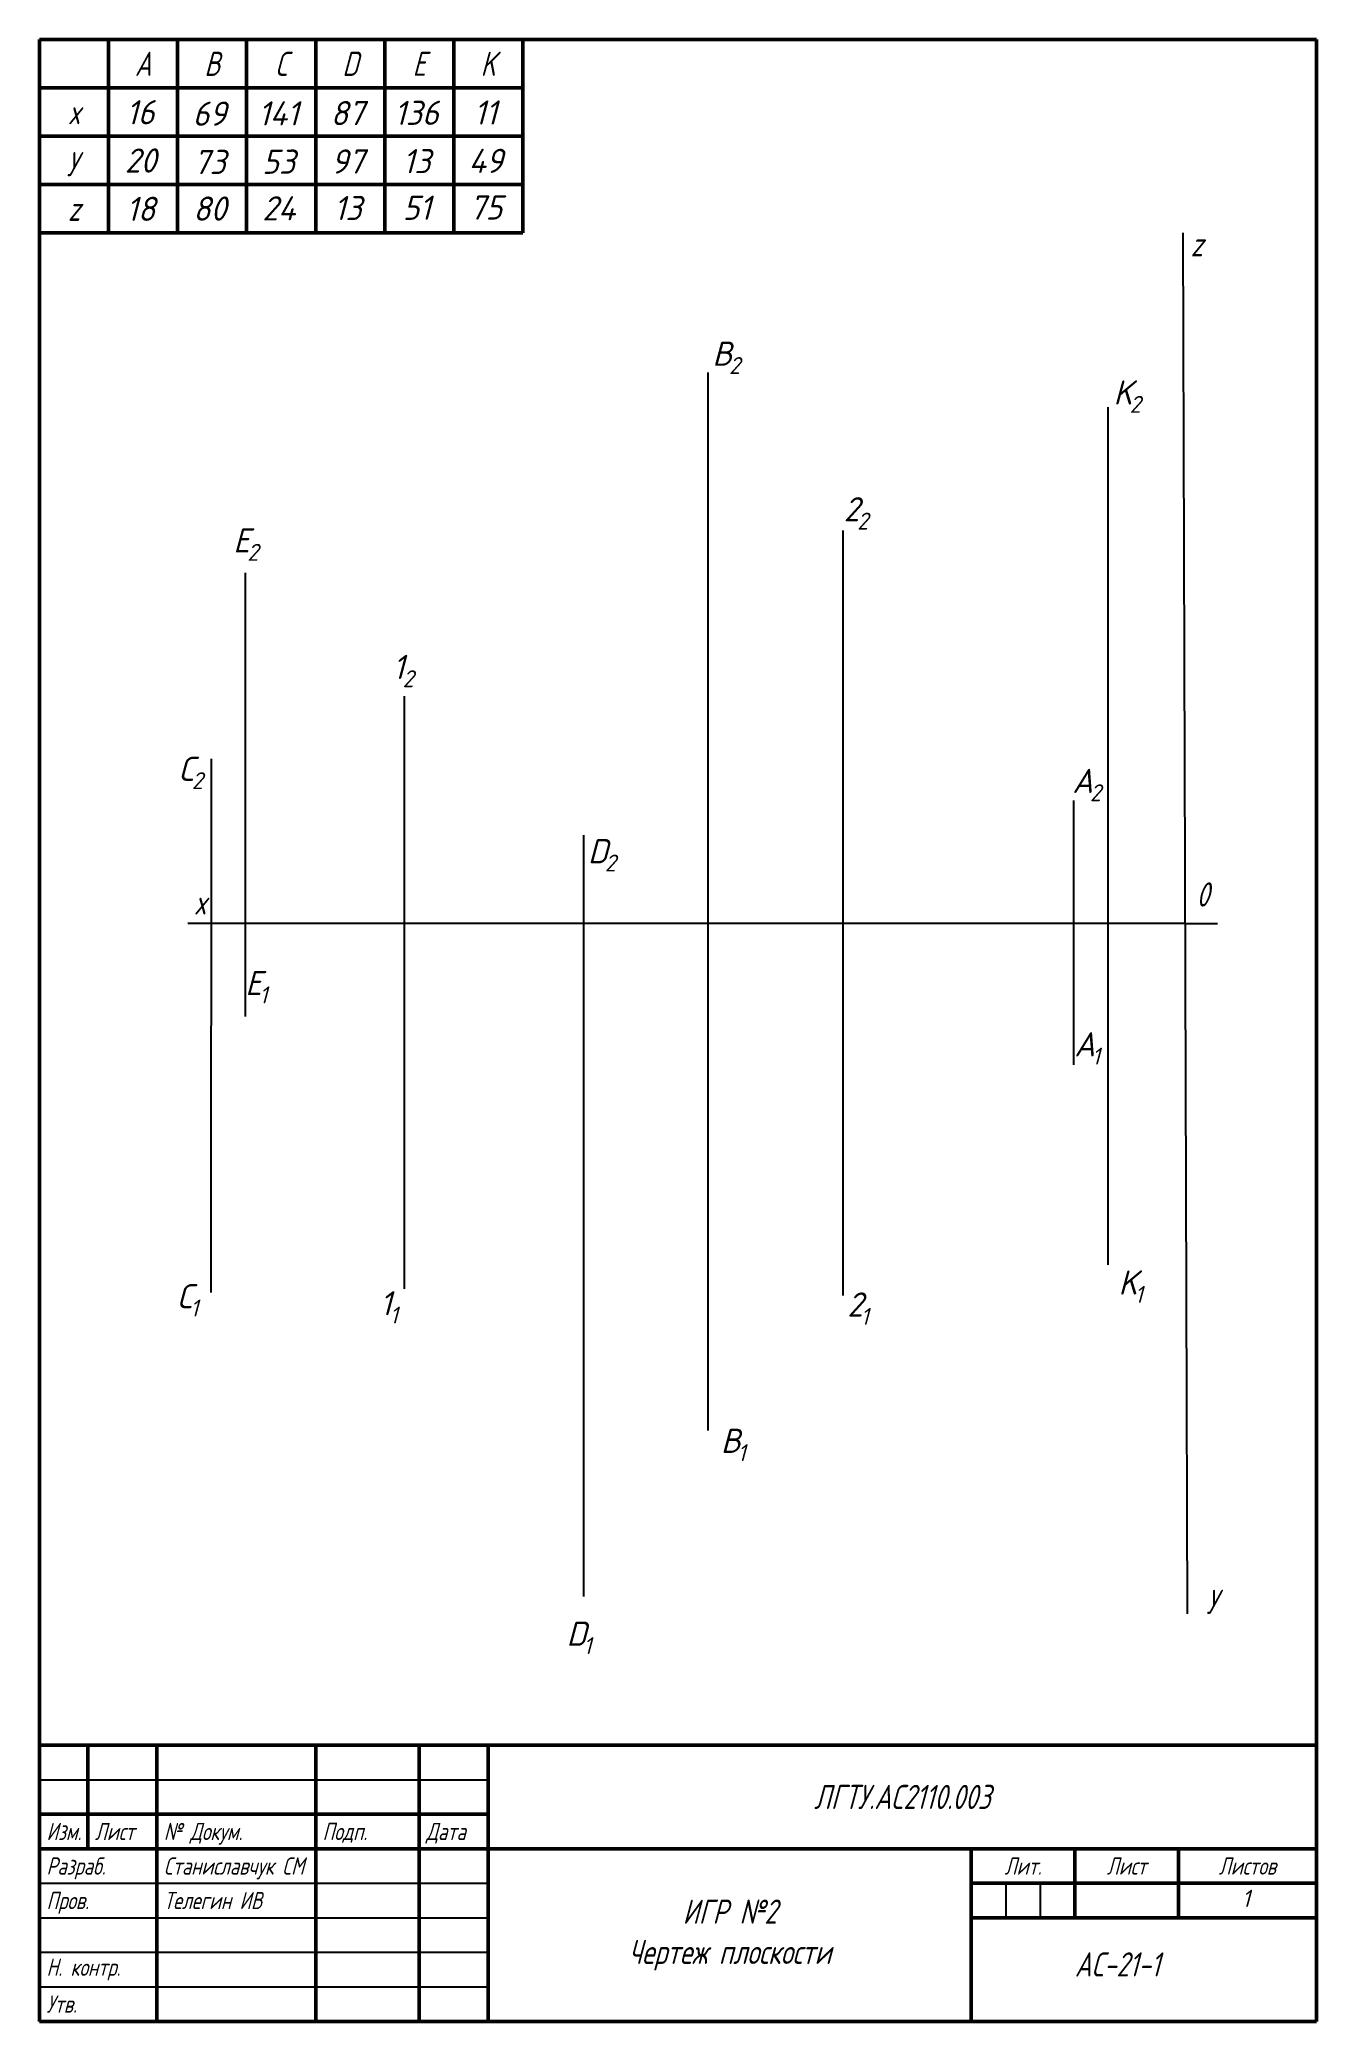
# Paper-space layout 'Лист2' of a CAD drawing. Header units: millimetres. Extents: x 20 to 205, y 5 to 292.
import ezdxf

# ---------------------------------------------------------------- set-up
doc = ezdxf.new("R2010")
doc.units = ezdxf.units.MM
doc.layers.add('Сплошная толстая', color=7, linetype='Continuous', lineweight=50)
doc.layers.add('Сплошная тонкая', color=7, linetype='Continuous', lineweight=25)
doc.styles.add('ЕСКД', font='GOST Common.ttf', dxfattribs={"oblique": 15})
doc.styles.add('ЕСКД 3.5-1.0', font='GOST Common.ttf', dxfattribs={"oblique": 15, "height": 3.5})
doc.styles.add('ЕСКД-3-5-0-8', font='GOST Common.ttf', dxfattribs={"width": 0.8, "oblique": 15, "height": 3.5})

psp = doc.layouts.new('Лист2')

# ---------------------------------------------------------------- linework, layer by layer
at = {"color": 7, "lineweight": 50}
psp.add_line((37, 30), (37, 5), dxfattribs=at)
at = {"layer": 'Сплошная толстая', "color": 7, "lineweight": 50}
for p, q in [((20, 292), (20, 5)), ((205, 292), (205, 5)), ((20, 30), (205, 30)), ((60, 30), (60, 5)), ((75, 30), (75, 5)), ((85, 30), (85, 5)), ((155, 30), (155, 5)), ((170, 30), (170, 20)), ((185, 30), (185, 20)), ((155, 25), (205, 25)), ((155, 20), (205, 20))]:
    psp.add_line(p, q, dxfattribs=at)
at = {"layer": 'Сплошная толстая', "color": 0, "lineweight": 50}
for p, q in [((20, 292), (205, 292)), ((20, 45), (205, 45)), ((27, 45), (27, 30)), ((37, 45), (37, 30)), ((75, 45), (75, 30)), ((85, 45), (85, 30)), ((20, 5), (205, 5))]:
    psp.add_line(p, q, dxfattribs=at)
at = {"layer": 'Сплошная толстая', "lineweight": 50}
for p, q in [((30, 292), (30, 264)), ((40, 292), (40, 264)), ((50, 292), (50, 264)), ((60, 292), (60, 264)), ((70, 292), (70, 264)), ((80, 292), (80, 264)), ((90, 292), (90, 264)), ((20, 285), (90, 285)), ((20, 278), (90, 278)), ((20, 271), (90, 271)), ((20, 264), (90, 264)), ((60, 45), (60, 30)), ((20, 35), (85, 35))]:
    psp.add_line(p, q, dxfattribs=at)
at = {"layer": 'Сплошная тонкая'}
for p, q in [((185.65, 264), (186.26, 64)), ((185.95, 164), (41.5, 164)), ((185.95, 164), (47.95, 164)), ((185.95, 164), (190.65, 164)), ((20, 40), (85, 40)), ((20, 25), (85, 25)), ((160, 25), (160, 20)), ((165, 25), (165, 20)), ((20, 20), (85, 20)), ((20, 15), (85, 15)), ((20, 10), (85, 10))]:
    psp.add_line(p, q, dxfattribs=at)
at = {"layer": 'Сплошная тонкая', "color": 1}
for p, q in [((116.8, 243.79), (116.8, 90.55)), ((174.8, 238.79), (174.8, 114.55)), ((136.37, 220.9), (136.37, 110.12)), ((49.8, 214.79), (49.8, 150.55)), ((72.83, 196.93), (72.83, 111.07)), ((44.85, 187.83), (44.8, 110.55)), ((169.8, 181.79), (169.8, 143.55)), ((98.8, 176.79), (98.8, 66.55))]:
    psp.add_line(p, q, dxfattribs=at)

# ---------------------------------------------------------------- texts
at = {"lineweight": 50}
for s, width, heights, insert, char_height, attachment_point, style in [('A', 20, [0], (35, 288.5), 3.5, 5, 'ЕСКД-3-5-0-8'), ('B', 20, [0], (45, 288.5), 3.5, 5, 'ЕСКД-3-5-0-8'), ('C', 20, [0], (55, 288.5), 3.5, 5, 'ЕСКД-3-5-0-8'), ('D', 20, [0], (65, 288.5), 3.5, 5, 'ЕСКД-3-5-0-8'), ('E', 20, [0], (75, 288.5), 3.5, 5, 'ЕСКД-3-5-0-8'), ('K', 20, [0], (85, 288.5), 3.5, 5, 'ЕСКД-3-5-0-8'), ('x', 20, [0], (25, 281.5), 3.5, 5, 'ЕСКД-3-5-0-8'), ('y', 20, [0], (25, 274.5), 3.5, 5, 'ЕСКД-3-5-0-8'), ('z', 20, [0], (25, 267.5), 3.5, 5, 'ЕСКД-3-5-0-8'), ('z', 20, [0], (187.67, 262.35), 3.5, 5, 'ЕСКД-3-5-0-8'), ('0', 20, [0], (188.53, 168.2), 3.5, 5, 'ЕСКД-3-5-0-8'), ('x', 20, [0], (43.26, 167.04), 3.5, 5, 'ЕСКД-3-5-0-8'), ('y', 20, [0], (190.13, 66.29), 3.5, 5, 'ЕСКД-3-5-0-8'), ('{\\W0.8;ЛГТУ.АС2110.003}', 120, [0], (145, 37.5), 3.5, 5, 'ЕСКД'), ('{\\W0.8;Изм.}', 7, [0], (21, 33.75), 2.5, 1, 'ЕСКД'), ('{\\W0.8;Лист}', 10, [0], (28, 33.75), 2.5, 1, 'ЕСКД'), ('{\\W0.8;№ Докум.}', 23, [0], (38, 33.75), 2.5, 1, 'ЕСКД'), ('{\\W0.8;Подп.}', 15, [0], (61, 33.75), 2.5, 1, 'ЕСКД'), ('{\\W0.8;Дата}', 10, [0], (76, 33.75), 2.5, 1, 'ЕСКД'), ('{\\W0.8;Разраб.}', 17, [0], (21, 28.75), 2.5, 1, 'ЕСКД'), ('{\\W0.8;Станиславчук СМ}', 23, [0], (38, 28.75), 2.5, 1, 'ЕСКД'), ('{\\W0.8;Лит.}', 15, [0], (162.5, 28.75), 2.5, 2, 'ЕСКД'), ('{\\W0.8;Лист}', 15, [0], (177.5, 28.75), 2.5, 2, 'ЕСКД'), ('{\\W0.8;Листов}', 20, [0], (195, 28.75), 2.5, 2, 'ЕСКД'), ('{\\W0.8;Пров.}', 17, [0], (21, 23.75), 2.5, 1, 'ЕСКД'), ('{\\W0.8;Телегин ИВ}', 23, [0], (38, 23.75), 2.5, 1, 'ЕСКД'), ('{\\W0.8;ИГР №2\\PЧертеж плоскости}', 70, [21.88], (120, 17.5), 3.5, 5, 'ЕСКД'), ('{\\W0.8;Н. контр.}', 17, [0], (21, 12.5), 2.5, 4, 'ЕСКД'), ('{\\W0.8;Утв.}', 17, [0], (21, 8.75), 2.5, 1, 'ЕСКД')]:
    psp.add_mtext_dynamic_manual_height_columns(s, width=width, gutter_width=12.5, heights=heights, dxfattribs=dict(at, insert=insert, char_height=char_height, attachment_point=attachment_point, style=style))
at = {"color": 7, "linetype": 'Continuous', "lineweight": 25, "char_height": 3.5, "attachment_point": 5, "rotation": 0.2356, "style": 'ЕСКД 3.5-1.0'}
for s, insert in [('16', (34.59, 281.49)), ('\\pxqc;69', (44.6, 281.28)), ('\\pxqc;141', (54.6, 281.32)), ('\\pxqc;87', (64.6, 281.36)), ('\\pxqc;136', (74.6, 281.4)), ('\\pxqc;11', (84.6, 281.44)), ('\\pxqc;20', (34.62, 274.49)), ('\\pxqc;73', (44.63, 274.28)), ('\\pxqc;53', (54.63, 274.32)), ('\\pxqc;97', (64.63, 274.36)), ('\\pxqc;13', (74.63, 274.4)), ('\\pxqc;49', (84.63, 274.44)), ('\\pxqc;18', (34.65, 267.49)), ('\\pxqc;80', (44.65, 267.53)), ('\\pxqc;24', (54.65, 267.57)), ('\\pxqc;13', (64.65, 267.61)), ('\\pxqc;51', (74.65, 267.65)), ('\\pxqc;75', (84.65, 267.69))]:
    psp.add_mtext_dynamic_manual_height_columns(s, width=10, gutter_width=17.5, heights=[11], dxfattribs=dict(at, insert=insert))
at = {"lineweight": 25, "attachment_point": 1, "style": 'ЕСКД'}
for s, width, insert, char_height in [('\\pxqc;1', 15, (187.3, 24.06), 2.5), ('{\\W0.8;АС-21-1}', 50, (170, 15), 3.5)]:
    psp.add_mtext_dynamic_manual_height_columns(s, width=width, gutter_width=12.5, heights=[0], dxfattribs=dict(at, insert=insert, char_height=char_height))
at = {"layer": 'Сплошная тонкая', "char_height": 3.5, "attachment_point": 1, "style": 'ЕСКД 3.5-1.0'}
for s, insert in [('\\A1;{\\T0.75;B\\H0.7x;\\S^ 2;}', (117.48, 248.27)), ('\\A1;{\\T0.75;K\\H0.7x;\\S^ 2;}', (175.6, 242.65)), ('\\A1;{\\T0.75;2\\H0.7x;\\S^ 2;}', (136.52, 225.74)), ('\\A1;{\\T0.75;E\\H0.7x;\\S^ 2;}', (48.06, 221.22)), ('\\A1;{\\T0.75;1\\H0.7x;\\S^ 2;}', (71.18, 202.91)), ('\\A1;{\\T0.75;С\\H0.7x;\\S^ 2;}', (40.15, 188.15)), ('\\A1;{\\T0.75;A\\H0.7x;\\S^ 2;}', (169.63, 186.4)), ('\\A1;{\\T0.75;D\\H0.7x;\\S^ 2;}', (99.45, 176.22)), ('\\A1;{\\T0.75;E\\H0.7x;\\S^ 1;}', (49.8, 157.12)), ('\\A1;{\\T0.75;A\\H0.7x;\\S^ 1;}', (169.92, 148.25)), ('\\A1;{\\T0.75;K\\H0.7x;\\S^ 1;}', (176.33, 113.75)), ('\\A1;{\\T0.75;С\\H0.7x;\\S^ 1;}', (39.92, 111.77)), ('\\A1;{\\T0.75;1\\H0.7x;\\S^ 1;}', (69.32, 110.75)), ('\\A1;{\\T0.75;2\\H0.7x;\\S^ 1;}', (137.03, 110.57)), ('\\A1;{\\T0.75;B\\H0.7x;\\S^ 1;}', (118.71, 90.83)), ('\\A1;{\\T0.75;D\\H0.7x;\\S^ 1;}', (96.35, 62.89))]:
    psp.add_mtext_dynamic_manual_height_columns(s, width=3.5219, gutter_width=17.5, heights=[0], dxfattribs=dict(at, insert=insert))

doc.saveas('drawing.dxf')
